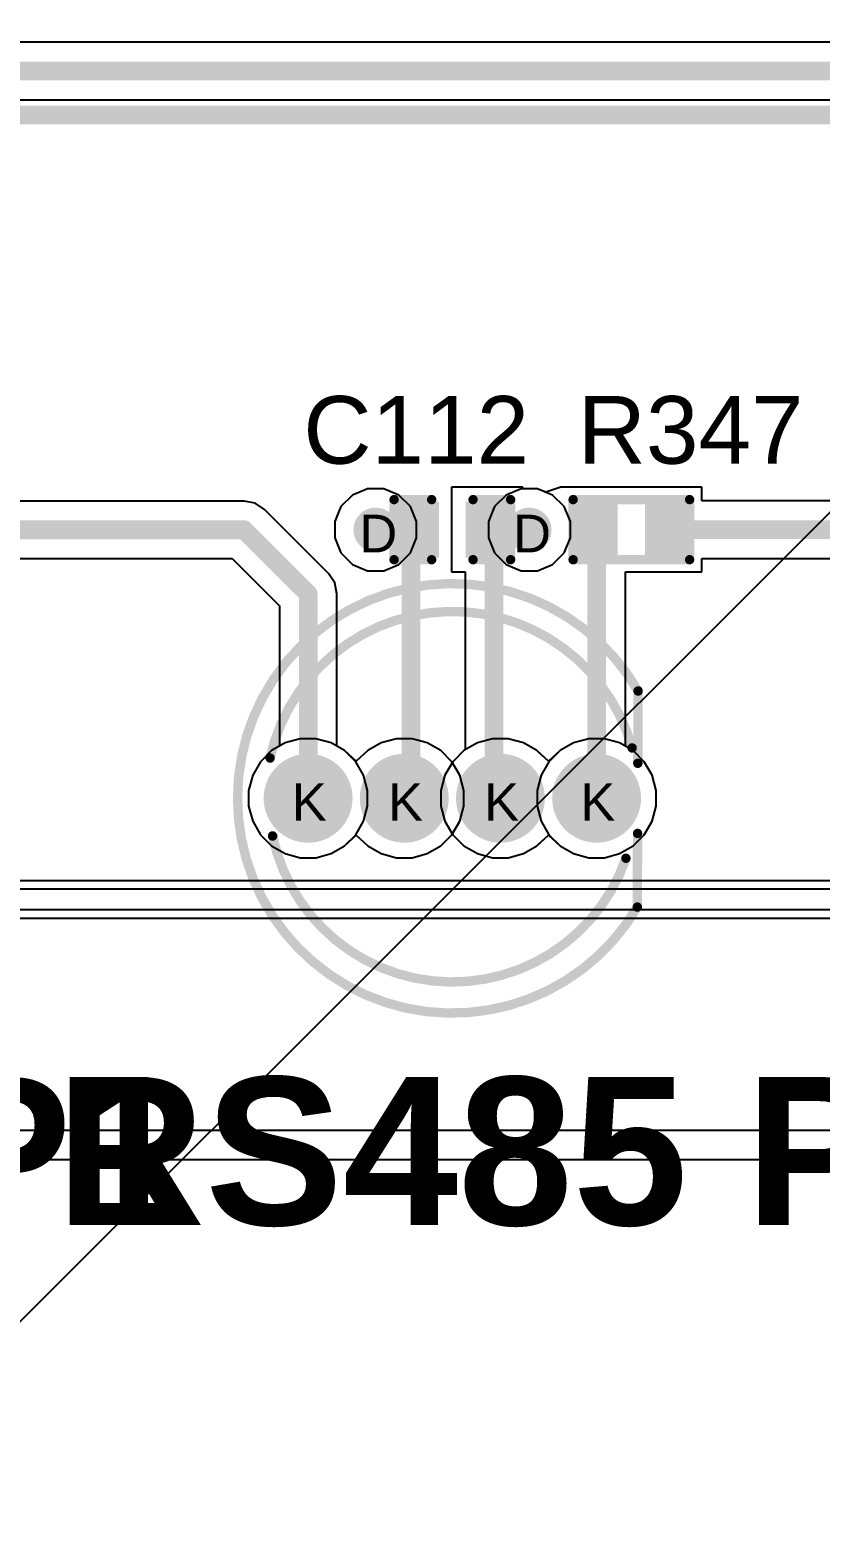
# Model space of a CAD drawing. Header units: inches. Extents: x -11 to 5428, y 0 to 5423.
# Drawn here: x 32.8 to 43.49, y 36.1 to 56.15 of the extents above; entities that cross this region are included whole.
import ezdxf

# ---------------------------------------------------------------- set-up
doc = ezdxf.new("R2010")
doc.units = ezdxf.units.IN
for name, color, linetype in [('Bottom Layer', 5, 'Continuous'), ('Bottom Solder', 6, 'Continuous'), ('Dimension', 6, 'Continuous'), ('Drill Drawing', 1, 'Continuous'), ('GND', 16, 'Continuous'), ('Multi-Layer', 9, 'Continuous'), ('Pad Holes', 156, 'Continuous'), ('PWR', 76, 'Continuous'), ('Top Layer', 1, 'Continuous'), ('Top Overlay', 2, 'Continuous'), ('Top Paste', 8, 'Continuous'), ('Top Solder', 216, 'Continuous'), ('Via Holes', 16, 'Continuous')]:
    doc.layers.add(name, color=color, linetype=linetype)
doc.styles.add('Arial', font='', dxfattribs={"height": 0.2})
doc.styles.add('Arial_Bold', font='', dxfattribs={"height": 0.2})
doc.styles.get('Arial').set_extended_font_data('Arial')
doc.styles.get('Arial_Bold').set_extended_font_data('Arial', bold=True)

# ---------------------------------------------------------------- blocks, each defined once
blk = doc.blocks.new('R___0402_295')
at = {"layer": 'Top Layer'}
for points in [[(-0.699, -0.317), (-0.699, 0.318), (-0.241, 0.318), (-0.241, -0.317)], [(0.241, -0.317), (0.241, 0.318), (0.698, 0.318), (0.698, -0.317)]]:
    blk.add_hatch(color=1, dxfattribs=at).paths.add_polyline_path(points)
at = {"layer": 'Top Paste'}
for points in [[(-0.699, -0.317), (-0.699, 0.318), (-0.241, 0.318), (-0.241, -0.317)], [(0.241, -0.317), (0.241, 0.318), (0.698, 0.318), (0.698, -0.317)]]:
    blk.add_hatch(color=8, dxfattribs=at).paths.add_polyline_path(points)
at = {"layer": 'Top Solder'}
for points in [[(-0.754, -0.372), (-0.754, 0.373), (-0.186, 0.373), (-0.186, -0.372)], [(0.186, -0.372), (0.186, 0.373), (0.753, 0.373), (0.753, -0.372)]]:
    blk.add_hatch(color=216, dxfattribs=at).paths.add_polyline_path(points)
at = {"layer": 'Top Overlay'}
for points in [[(-0.787, 0.406, 0.127, 0.127, 0), (0.787, 0.406, 0.127, 0.127, 0)], [(-0.787, -0.406, 0.127, 0.127, 0), (-0.787, 0.406, 0.127, 0.127, 0)], [(0.787, -0.406, 0.127, 0.127, 0), (0.787, 0.406, 0.127, 0.127, 0)], [(-0.787, -0.406, 0.127, 0.127, 0), (0.787, -0.406, 0.127, 0.127, 0)], [(-0.813, -0.432, 0.00323, 0.00323, 0), (0.813, -0.432, 0.00323, 0.00323, 0)]]:
    blk.add_lwpolyline(points, format="xyseb", dxfattribs=at)
for points in [[(-0.819, 0.406, 0.0635, 0.0635, 1), (-0.756, 0.406, 0.0635, 0.0635, 1)], [(-0.819, 0.406, 0.0635, 0.0635, 1), (-0.756, 0.406, 0.0635, 0.0635, 1)], [(0.756, 0.406, 0.0635, 0.0635, 1), (0.819, 0.406, 0.0635, 0.0635, 1)], [(0.756, 0.406, 0.0635, 0.0635, 1), (0.819, 0.406, 0.0635, 0.0635, 1)], [(-0.819, -0.406, 0.0635, 0.0635, 1), (-0.756, -0.406, 0.0635, 0.0635, 1)], [(-0.819, -0.406, 0.0635, 0.0635, 1), (-0.756, -0.406, 0.0635, 0.0635, 1)], [(0.756, -0.406, 0.0635, 0.0635, 1), (0.819, -0.406, 0.0635, 0.0635, 1)], [(0.756, -0.406, 0.0635, 0.0635, 1), (0.819, -0.406, 0.0635, 0.0635, 1)], [(-0.814, -0.432, 0.00161, 0.00161, 1), (-0.812, -0.432, 0.00161, 0.00161, 1)], [(0.812, -0.432, 0.00161, 0.00161, 1), (0.814, -0.432, 0.00161, 0.00161, 1)]]:
    blk.add_lwpolyline(points, format="xyseb", close=True, dxfattribs=at)
blk = doc.blocks.new('WS2812D_F5_301')
at = {"layer": 'Bottom Layer'}
h = blk.add_hatch(color=5, dxfattribs=at)
edge = h.paths.add_edge_path()
edge.add_arc((-1.95, 0), 0.55, 0, 360)
h = blk.add_hatch(color=5, dxfattribs=at)
edge = h.paths.add_edge_path()
edge.add_arc((-0.65, 0), 0.55, 0, 360)
h = blk.add_hatch(color=5, dxfattribs=at)
edge = h.paths.add_edge_path()
edge.add_arc((0.65, 0), 0.55, 0, 360)
h = blk.add_hatch(color=5, dxfattribs=at)
edge = h.paths.add_edge_path()
edge.add_arc((1.95, 0), 0.55, 0, 360)
at = {"layer": 'Bottom Solder'}
h = blk.add_hatch(color=6, dxfattribs=at)
edge = h.paths.add_edge_path()
edge.add_arc((-1.95, 0), 0.601, 0, 360)
h = blk.add_hatch(color=6, dxfattribs=at)
edge = h.paths.add_edge_path()
edge.add_arc((-0.65, 0), 0.601, 0, 360)
h = blk.add_hatch(color=6, dxfattribs=at)
edge = h.paths.add_edge_path()
edge.add_arc((0.65, 0), 0.601, 0, 360)
h = blk.add_hatch(color=6, dxfattribs=at)
edge = h.paths.add_edge_path()
edge.add_arc((1.95, 0), 0.601, 0, 360)
at = {"layer": 'GND'}
h = blk.add_hatch(color=16, dxfattribs=at)
edge = h.paths.add_edge_path()
edge.add_arc((-1.95, 0), 0.55, 0, 360)
h = blk.add_hatch(color=16, dxfattribs=at)
edge = h.paths.add_edge_path()
edge.add_arc((-0.65, 0), 0.55, 0, 360)
h = blk.add_hatch(color=16, dxfattribs=at)
edge = h.paths.add_edge_path()
edge.add_arc((0.65, 0), 0.55, 0, 360)
h = blk.add_hatch(color=16, dxfattribs=at)
edge = h.paths.add_edge_path()
edge.add_arc((1.95, 0), 0.55, 0, 360)
at = {"layer": 'Multi-Layer'}
h = blk.add_hatch(color=9, dxfattribs=at)
edge = h.paths.add_edge_path()
edge.add_arc((-1.95, 0), 0.55, 0, 360)
h = blk.add_hatch(color=9, dxfattribs=at)
edge = h.paths.add_edge_path()
edge.add_arc((-0.65, 0), 0.55, 0, 360)
h = blk.add_hatch(color=9, dxfattribs=at)
edge = h.paths.add_edge_path()
edge.add_arc((0.65, 0), 0.55, 0, 360)
h = blk.add_hatch(color=9, dxfattribs=at)
edge = h.paths.add_edge_path()
edge.add_arc((1.95, 0), 0.55, 0, 360)
at = {"layer": 'Pad Holes'}
h = blk.add_hatch(color=7, dxfattribs=at)
edge = h.paths.add_edge_path()
edge.add_arc((-1.95, 0), 0.36, 0, 360)
h = blk.add_hatch(color=7, dxfattribs=at)
edge = h.paths.add_edge_path()
edge.add_arc((-0.65, 0), 0.36, 0, 360)
h = blk.add_hatch(color=7, dxfattribs=at)
edge = h.paths.add_edge_path()
edge.add_arc((0.65, 0), 0.36, 0, 360)
h = blk.add_hatch(color=7, dxfattribs=at)
edge = h.paths.add_edge_path()
edge.add_arc((1.95, 0), 0.36, 0, 360)
at = {"layer": 'PWR'}
h = blk.add_hatch(color=76, dxfattribs=at)
edge = h.paths.add_edge_path()
edge.add_arc((-1.95, 0), 0.55, 0, 360)
h = blk.add_hatch(color=76, dxfattribs=at)
edge = h.paths.add_edge_path()
edge.add_arc((-0.65, 0), 0.55, 0, 360)
h = blk.add_hatch(color=76, dxfattribs=at)
edge = h.paths.add_edge_path()
edge.add_arc((0.65, 0), 0.55, 0, 360)
h = blk.add_hatch(color=76, dxfattribs=at)
edge = h.paths.add_edge_path()
edge.add_arc((1.95, 0), 0.55, 0, 360)
at = {"layer": 'Top Layer'}
h = blk.add_hatch(color=1, dxfattribs=at)
edge = h.paths.add_edge_path()
edge.add_arc((-1.95, 0), 0.55, 0, 360)
h = blk.add_hatch(color=1, dxfattribs=at)
edge = h.paths.add_edge_path()
edge.add_arc((-0.65, 0), 0.55, 0, 360)
h = blk.add_hatch(color=1, dxfattribs=at)
edge = h.paths.add_edge_path()
edge.add_arc((0.65, 0), 0.55, 0, 360)
h = blk.add_hatch(color=1, dxfattribs=at)
edge = h.paths.add_edge_path()
edge.add_arc((1.95, 0), 0.55, 0, 360)
at = {"layer": 'Top Solder'}
h = blk.add_hatch(color=216, dxfattribs=at)
edge = h.paths.add_edge_path()
edge.add_arc((-1.95, 0), 0.601, 0, 360)
h = blk.add_hatch(color=216, dxfattribs=at)
edge = h.paths.add_edge_path()
edge.add_arc((-0.65, 0), 0.601, 0, 360)
h = blk.add_hatch(color=216, dxfattribs=at)
edge = h.paths.add_edge_path()
edge.add_arc((0.65, 0), 0.601, 0, 360)
h = blk.add_hatch(color=216, dxfattribs=at)
edge = h.paths.add_edge_path()
edge.add_arc((1.95, 0), 0.601, 0, 360)
at = {"layer": 'Top Overlay'}
for points in [[(2.5, -1.471, 0.127, 0.127, -3.705201), (2.511, 1.449, 0.127, 0.127, 0)], [(-2.464, 0.543, 0.127, 0.127, -0.780857), (2.43, 0.68, 0.127, 0.127, 0)], [(2.507, 0.472, 0.127, 0.127, 0), (2.511, 1.449, 0.127, 0.127, 0)], [(2.347, -0.811, 0.127, 0.127, -0.760948), (-2.43, -0.51, 0.127, 0.127, 0)], [(2.5, -1.471, 0.127, 0.127, 0), (2.504, -0.476, 0.127, 0.127, 0)]]:
    blk.add_lwpolyline(points, format="xyseb", dxfattribs=at)
for points in [[(2.479, 1.449, 0.0635, 0.0635, 1), (2.543, 1.449, 0.0635, 0.0635, 1)], [(2.479, 1.449, 0.0635, 0.0635, 1), (2.543, 1.449, 0.0635, 0.0635, 1)], [(-2.496, 0.543, 0.0635, 0.0635, 1), (-2.432, 0.543, 0.0635, 0.0635, 1)], [(2.398, 0.68, 0.0635, 0.0635, 1), (2.462, 0.68, 0.0635, 0.0635, 1)], [(2.475, 0.472, 0.0635, 0.0635, 1), (2.539, 0.472, 0.0635, 0.0635, 1)], [(-2.462, -0.51, 0.0635, 0.0635, 1), (-2.398, -0.51, 0.0635, 0.0635, 1)], [(2.472, -0.476, 0.0635, 0.0635, 1), (2.535, -0.476, 0.0635, 0.0635, 1)], [(2.315, -0.811, 0.0635, 0.0635, 1), (2.378, -0.811, 0.0635, 0.0635, 1)], [(2.468, -1.471, 0.0635, 0.0635, 1), (2.531, -1.471, 0.0635, 0.0635, 1)], [(2.468, -1.471, 0.0635, 0.0635, 1), (2.532, -1.471, 0.0635, 0.0635, 1)]]:
    blk.add_lwpolyline(points, format="xyseb", close=True, dxfattribs=at)
blk = doc.blocks.new('C___0402_304')
at = {"layer": 'Top Layer'}
for points in [[(-0.699, -0.317), (-0.699, 0.318), (-0.241, 0.318), (-0.241, -0.317)], [(0.241, -0.317), (0.241, 0.318), (0.698, 0.318), (0.698, -0.317)]]:
    blk.add_hatch(color=1, dxfattribs=at).paths.add_polyline_path(points)
at = {"layer": 'Top Paste'}
for points in [[(-0.699, -0.317), (-0.699, 0.318), (-0.241, 0.318), (-0.241, -0.317)], [(0.241, -0.317), (0.241, 0.318), (0.698, 0.318), (0.698, -0.317)]]:
    blk.add_hatch(color=8, dxfattribs=at).paths.add_polyline_path(points)
at = {"layer": 'Top Solder'}
for points in [[(-0.759, -0.377), (-0.759, 0.378), (-0.181, 0.378), (-0.181, -0.377)], [(0.181, -0.377), (0.181, 0.378), (0.758, 0.378), (0.758, -0.377)]]:
    blk.add_hatch(color=216, dxfattribs=at).paths.add_polyline_path(points)
at = {"layer": 'Top Overlay'}
for points in [[(-0.787, 0.406, 0.127, 0.127, 0), (-0.279, 0.406, 0.127, 0.127, 0)], [(-0.787, -0.406, 0.127, 0.127, 0), (-0.787, 0.406, 0.127, 0.127, 0)], [(0.279, 0.406, 0.127, 0.127, 0), (0.787, 0.406, 0.127, 0.127, 0)], [(0.787, -0.406, 0.127, 0.127, 0), (0.787, 0.406, 0.127, 0.127, 0)], [(-0.787, -0.406, 0.127, 0.127, 0), (-0.279, -0.406, 0.127, 0.127, 0)], [(0.279, -0.406, 0.127, 0.127, 0), (0.787, -0.406, 0.127, 0.127, 0)]]:
    blk.add_lwpolyline(points, format="xyseb", dxfattribs=at)
for points in [[(-0.819, 0.406, 0.0635, 0.0635, 1), (-0.756, 0.406, 0.0635, 0.0635, 1)], [(-0.819, 0.406, 0.0635, 0.0635, 1), (-0.756, 0.406, 0.0635, 0.0635, 1)], [(-0.311, 0.406, 0.0635, 0.0635, 1), (-0.248, 0.406, 0.0635, 0.0635, 1)], [(0.248, 0.406, 0.0635, 0.0635, 1), (0.311, 0.406, 0.0635, 0.0635, 1)], [(0.756, 0.406, 0.0635, 0.0635, 1), (0.819, 0.406, 0.0635, 0.0635, 1)], [(0.756, 0.406, 0.0635, 0.0635, 1), (0.819, 0.406, 0.0635, 0.0635, 1)], [(-0.819, -0.406, 0.0635, 0.0635, 1), (-0.756, -0.406, 0.0635, 0.0635, 1)], [(-0.819, -0.406, 0.0635, 0.0635, 1), (-0.756, -0.406, 0.0635, 0.0635, 1)], [(-0.311, -0.406, 0.0635, 0.0635, 1), (-0.248, -0.406, 0.0635, 0.0635, 1)], [(0.248, -0.406, 0.0635, 0.0635, 1), (0.311, -0.406, 0.0635, 0.0635, 1)], [(0.756, -0.406, 0.0635, 0.0635, 1), (0.819, -0.406, 0.0635, 0.0635, 1)], [(0.756, -0.406, 0.0635, 0.0635, 1), (0.819, -0.406, 0.0635, 0.0635, 1)]]:
    blk.add_lwpolyline(points, format="xyseb", close=True, dxfattribs=at)

msp = doc.modelspace()

# ---------------------------------------------------------------- hatches: boundary and pattern name
at = {"layer": 'Bottom Layer'}
h = msp.add_hatch(color=5, dxfattribs=at)
edge = h.paths.add_edge_path()
edge.add_arc((37.481, 49.394), 0.3, 0, 360)
h = msp.add_hatch(color=5, dxfattribs=at)
edge = h.paths.add_edge_path()
edge.add_arc((39.559, 49.394), 0.3, 0, 360)
at = {"layer": 'GND'}
h = msp.add_hatch(color=16, dxfattribs=at)
edge = h.paths.add_edge_path()
edge.add_arc((37.481, 49.394), 0.3, 0, 360)
h = msp.add_hatch(color=16, dxfattribs=at)
edge = h.paths.add_edge_path()
edge.add_arc((39.559, 49.394), 0.3, 0, 360)
at = {"layer": 'PWR'}
h = msp.add_hatch(color=76, dxfattribs=at)
edge = h.paths.add_edge_path()
edge.add_arc((37.481, 49.394), 0.3, 0, 360)
h = msp.add_hatch(color=76, dxfattribs=at)
edge = h.paths.add_edge_path()
edge.add_arc((39.559, 49.394), 0.3, 0, 360)
at = {"layer": 'Top Layer'}
h = msp.add_hatch(color=1, dxfattribs=at)
edge = h.paths.add_edge_path()
edge.add_arc((37.481, 49.394), 0.3, 0, 360)
h = msp.add_hatch(color=1, dxfattribs=at)
edge = h.paths.add_edge_path()
edge.add_arc((39.559, 49.394), 0.3, 0, 360)
at = {"layer": 'Via Holes'}
h = msp.add_hatch(color=7, dxfattribs=at)
edge = h.paths.add_edge_path()
edge.add_arc((37.481, 49.394), 0.15, 0, 360)
h = msp.add_hatch(color=7, dxfattribs=at)
edge = h.paths.add_edge_path()
edge.add_arc((39.559, 49.394), 0.15, 0, 360)

# ---------------------------------------------------------------- linework, layer by layer
at = {"layer": 'Bottom Layer'}
for p, q in [((39.448, 49.948), (39.245, 49.864)), ((39.669, 49.948), (39.448, 49.948)), ((39.872, 49.864), (39.669, 49.948)), ((39.245, 49.864), (39.089, 49.708)), ((40.028, 49.708), (39.872, 49.864)), ((39.089, 49.708), (39.005, 49.505)), ((40.113, 49.505), (40.028, 49.708)), ((39.005, 49.505), (39.005, 49.284)), ((40.113, 49.284), (40.113, 49.505)), ((39.005, 49.284), (39.089, 49.081)), ((40.028, 49.081), (40.113, 49.284)), ((39.089, 49.081), (39.245, 48.925)), ((39.245, 48.925), (39.448, 48.84)), ((39.669, 48.84), (39.872, 48.925)), ((39.872, 48.925), (40.028, 49.081)), ((39.448, 48.84), (39.669, 48.84)), ((36.257, 46.516), (36.074, 46.41)), ((36.462, 46.571), (36.257, 46.516)), ((36.674, 46.571), (36.462, 46.571)), ((36.878, 46.516), (36.674, 46.571)), ((37.061, 46.41), (36.878, 46.516)), ((38.857, 46.516), (38.674, 46.41)), ((39.062, 46.571), (38.857, 46.516)), ((39.274, 46.571), (39.062, 46.571)), ((39.478, 46.516), (39.274, 46.571)), ((39.661, 46.41), (39.478, 46.516)), ((40.157, 46.516), (39.974, 46.41)), ((40.362, 46.571), (40.157, 46.516)), ((40.573, 46.571), (40.362, 46.571)), ((40.778, 46.516), (40.573, 46.571)), ((40.961, 46.41), (40.778, 46.516)), ((36.074, 46.41), (35.924, 46.26)), ((37.211, 46.26), (37.061, 46.41)), ((38.674, 46.41), (38.524, 46.26)), ((39.683, 46.389), (39.661, 46.41)), ((39.818, 46.266), (39.683, 46.389)), ((39.952, 46.389), (39.818, 46.266)), ((39.974, 46.41), (39.952, 46.389)), ((41.111, 46.26), (40.961, 46.41)), ((35.924, 46.26), (35.819, 46.077)), ((37.317, 46.077), (37.211, 46.26)), ((38.524, 46.26), (38.418, 46.077)), ((41.217, 46.077), (41.111, 46.26)), ((35.819, 46.077), (35.764, 45.873)), ((37.372, 45.873), (37.317, 46.077)), ((38.418, 46.077), (38.364, 45.873)), ((41.272, 45.873), (41.217, 46.077)), ((35.764, 45.873), (35.764, 45.661)), ((37.372, 45.661), (37.372, 45.873)), ((38.364, 45.873), (38.364, 45.661)), ((41.272, 45.661), (41.272, 45.873)), ((35.764, 45.661), (35.819, 45.456)), ((37.317, 45.456), (37.372, 45.661)), ((38.364, 45.661), (38.418, 45.456)), ((41.217, 45.456), (41.272, 45.661)), ((35.819, 45.456), (35.924, 45.273)), ((37.211, 45.273), (37.317, 45.456)), ((38.418, 45.456), (38.524, 45.273)), ((41.111, 45.273), (41.217, 45.456)), ((35.924, 45.273), (36.074, 45.123)), ((36.074, 45.123), (36.257, 45.018)), ((36.878, 45.018), (37.061, 45.123)), ((37.061, 45.123), (37.211, 45.273)), ((38.524, 45.273), (38.674, 45.123)), ((38.674, 45.123), (38.857, 45.018)), ((39.478, 45.018), (39.661, 45.123)), ((39.661, 45.123), (39.683, 45.145)), ((39.683, 45.145), (39.818, 45.267)), ((39.818, 45.267), (39.952, 45.145)), ((39.952, 45.145), (39.974, 45.123)), ((39.974, 45.123), (40.157, 45.018)), ((40.778, 45.018), (40.961, 45.123)), ((40.961, 45.123), (41.111, 45.273)), ((36.257, 45.018), (36.462, 44.963)), ((36.462, 44.963), (36.674, 44.963)), ((36.674, 44.963), (36.878, 45.018)), ((38.857, 45.018), (39.062, 44.963)), ((39.062, 44.963), (39.274, 44.963)), ((39.274, 44.963), (39.478, 45.018)), ((40.157, 45.018), (40.362, 44.963)), ((40.362, 44.963), (40.573, 44.963)), ((40.573, 44.963), (40.778, 45.018))]:
    msp.add_line(p, q, dxfattribs=at)
at = {"layer": 'Bottom Solder'}
msp.add_line((6.245, 12.319), (5427.557, 5423.366), dxfattribs=at)
at = {"layer": 'Dimension'}
msp.add_lwpolyline([(0, 55, 0.254, 0.254, 0), (344, 55, 0.254, 0.254, 0)], format="xyseb", dxfattribs=at)
at = {"layer": 'GND'}
for p, q in [((39.448, 49.948), (39.245, 49.864)), ((39.669, 49.948), (39.448, 49.948)), ((39.872, 49.864), (39.669, 49.948)), ((39.245, 49.864), (39.089, 49.708)), ((40.028, 49.708), (39.872, 49.864)), ((39.089, 49.708), (39.005, 49.505)), ((40.113, 49.505), (40.028, 49.708)), ((39.005, 49.505), (39.005, 49.284)), ((40.113, 49.284), (40.113, 49.505)), ((39.005, 49.284), (39.089, 49.081)), ((40.028, 49.081), (40.113, 49.284)), ((39.089, 49.081), (39.245, 48.925)), ((39.245, 48.925), (39.448, 48.84)), ((39.669, 48.84), (39.872, 48.925)), ((39.872, 48.925), (40.028, 49.081)), ((39.448, 48.84), (39.669, 48.84)), ((36.257, 46.516), (36.074, 46.41)), ((36.462, 46.571), (36.257, 46.516)), ((36.674, 46.571), (36.462, 46.571)), ((36.878, 46.516), (36.674, 46.571)), ((37.061, 46.41), (36.878, 46.516)), ((38.857, 46.516), (38.674, 46.41)), ((39.062, 46.571), (38.857, 46.516)), ((39.274, 46.571), (39.062, 46.571)), ((39.478, 46.516), (39.274, 46.571)), ((39.661, 46.41), (39.478, 46.516)), ((40.157, 46.516), (39.974, 46.41)), ((40.362, 46.571), (40.157, 46.516)), ((40.573, 46.571), (40.362, 46.571)), ((40.778, 46.516), (40.573, 46.571)), ((40.961, 46.41), (40.778, 46.516)), ((36.074, 46.41), (35.924, 46.26)), ((37.211, 46.26), (37.061, 46.41)), ((38.674, 46.41), (38.524, 46.26)), ((39.818, 46.267), (39.661, 46.41)), ((39.974, 46.41), (39.818, 46.267)), ((41.111, 46.26), (40.961, 46.41)), ((35.924, 46.26), (35.819, 46.077)), ((37.317, 46.077), (37.211, 46.26)), ((38.524, 46.26), (38.418, 46.077)), ((41.217, 46.077), (41.111, 46.26)), ((35.819, 46.077), (35.764, 45.873)), ((37.372, 45.873), (37.317, 46.077)), ((38.418, 46.077), (38.364, 45.873)), ((41.272, 45.873), (41.217, 46.077)), ((35.764, 45.873), (35.764, 45.661)), ((37.372, 45.661), (37.372, 45.873)), ((38.364, 45.873), (38.364, 45.661)), ((41.272, 45.661), (41.272, 45.873)), ((35.764, 45.661), (35.819, 45.456)), ((37.317, 45.456), (37.372, 45.661)), ((38.364, 45.661), (38.418, 45.456)), ((41.217, 45.456), (41.272, 45.661)), ((35.819, 45.456), (35.924, 45.273)), ((37.211, 45.273), (37.317, 45.456)), ((38.418, 45.456), (38.524, 45.273)), ((41.111, 45.273), (41.217, 45.456)), ((35.924, 45.273), (36.074, 45.123)), ((36.074, 45.123), (36.257, 45.018)), ((36.878, 45.018), (37.061, 45.123)), ((37.061, 45.123), (37.211, 45.273)), ((38.524, 45.273), (38.674, 45.123)), ((38.674, 45.123), (38.857, 45.018)), ((39.478, 45.018), (39.661, 45.123)), ((39.661, 45.123), (39.818, 45.267)), ((39.818, 45.267), (39.974, 45.123)), ((39.974, 45.123), (40.157, 45.018)), ((40.778, 45.018), (40.961, 45.123)), ((40.961, 45.123), (41.111, 45.273)), ((36.257, 45.018), (36.462, 44.963)), ((36.462, 44.963), (36.674, 44.963)), ((36.674, 44.963), (36.878, 45.018)), ((38.857, 45.018), (39.062, 44.963)), ((39.062, 44.963), (39.274, 44.963)), ((39.274, 44.963), (39.478, 45.018)), ((40.157, 45.018), (40.362, 44.963)), ((40.362, 44.963), (40.573, 44.963)), ((40.573, 44.963), (40.778, 45.018)), ((63.309, 44.536), (10.737, 44.536)), ((0.406, 44.147), (64.692, 44.147)), ((84.888, 41.275), (0.406, 41.275)), ((10.737, 40.887), (84.888, 40.887))]:
    msp.add_line(p, q, dxfattribs=at)
at = {"layer": 'PWR'}
for p, q in [((37.371, 49.948), (37.167, 49.864)), ((37.591, 49.948), (37.371, 49.948)), ((37.795, 49.864), (37.591, 49.948)), ((37.167, 49.864), (37.011, 49.708)), ((37.951, 49.708), (37.795, 49.864)), ((37.011, 49.708), (36.927, 49.505)), ((38.035, 49.505), (37.951, 49.708)), ((36.927, 49.505), (36.927, 49.284)), ((38.035, 49.284), (38.035, 49.505)), ((36.927, 49.284), (37.011, 49.081)), ((37.951, 49.081), (38.035, 49.284)), ((37.011, 49.081), (37.167, 48.925)), ((37.167, 48.925), (37.371, 48.84)), ((37.591, 48.84), (37.795, 48.925)), ((37.795, 48.925), (37.951, 49.081)), ((37.371, 48.84), (37.591, 48.84)), ((36.257, 46.516), (36.074, 46.41)), ((36.462, 46.571), (36.257, 46.516)), ((36.674, 46.571), (36.462, 46.571)), ((36.878, 46.516), (36.674, 46.571)), ((37.061, 46.41), (36.878, 46.516)), ((37.557, 46.516), (37.374, 46.41)), ((37.762, 46.571), (37.557, 46.516)), ((37.974, 46.571), (37.762, 46.571)), ((38.178, 46.516), (37.974, 46.571)), ((38.361, 46.41), (38.178, 46.516)), ((40.157, 46.516), (39.974, 46.41)), ((40.362, 46.571), (40.157, 46.516)), ((40.573, 46.571), (40.362, 46.571)), ((40.778, 46.516), (40.573, 46.571)), ((40.961, 46.41), (40.778, 46.516)), ((36.074, 46.41), (35.924, 46.26)), ((37.218, 46.267), (37.061, 46.41)), ((37.374, 46.41), (37.218, 46.267)), ((38.511, 46.26), (38.361, 46.41)), ((39.974, 46.41), (39.824, 46.26)), ((41.111, 46.26), (40.961, 46.41)), ((35.924, 46.26), (35.819, 46.077)), ((38.617, 46.077), (38.511, 46.26)), ((39.824, 46.26), (39.718, 46.077)), ((41.217, 46.077), (41.111, 46.26)), ((35.819, 46.077), (35.764, 45.873)), ((38.672, 45.873), (38.617, 46.077)), ((39.718, 46.077), (39.664, 45.873)), ((41.272, 45.873), (41.217, 46.077)), ((35.764, 45.873), (35.764, 45.661)), ((38.672, 45.661), (38.672, 45.873)), ((39.664, 45.873), (39.664, 45.661)), ((41.272, 45.661), (41.272, 45.873)), ((35.764, 45.661), (35.819, 45.456)), ((38.617, 45.456), (38.672, 45.661)), ((39.664, 45.661), (39.718, 45.456)), ((41.217, 45.456), (41.272, 45.661)), ((35.819, 45.456), (35.924, 45.273)), ((38.511, 45.273), (38.617, 45.456)), ((39.718, 45.456), (39.824, 45.273)), ((41.111, 45.273), (41.217, 45.456)), ((35.924, 45.273), (36.074, 45.123)), ((36.074, 45.123), (36.257, 45.018)), ((36.878, 45.018), (37.061, 45.123)), ((37.061, 45.123), (37.218, 45.267)), ((37.218, 45.267), (37.374, 45.123)), ((37.374, 45.123), (37.557, 45.018)), ((38.178, 45.018), (38.361, 45.123)), ((38.361, 45.123), (38.511, 45.273)), ((39.824, 45.273), (39.974, 45.123)), ((39.974, 45.123), (40.157, 45.018)), ((40.778, 45.018), (40.961, 45.123)), ((40.961, 45.123), (41.111, 45.273)), ((36.257, 45.018), (36.462, 44.963)), ((36.462, 44.963), (36.674, 44.963)), ((36.674, 44.963), (36.878, 45.018)), ((37.557, 45.018), (37.762, 44.963)), ((37.762, 44.963), (37.974, 44.963)), ((37.974, 44.963), (38.178, 45.018)), ((40.157, 45.018), (40.362, 44.963)), ((40.362, 44.963), (40.573, 44.963)), ((40.573, 44.963), (40.778, 45.018)), ((51.771, 44.65), (12.827, 44.65)), ((12.827, 44.262), (51.771, 44.262))]:
    msp.add_line(p, q, dxfattribs=at)
at = {"layer": 'Top Layer'}
for p, q in [((52.031, 55.981), (7.513, 55.981)), ((8.394, 55.204), (52.031, 55.204)), ((39.47, 49.968), (38.505, 49.968)), ((38.505, 49.968), (38.505, 48.825)), ((39.47, 49.948), (39.47, 49.968)), ((39.669, 49.948), (39.47, 49.948)), ((39.782, 49.902), (39.669, 49.948)), ((39.985, 49.968), (39.782, 49.902)), ((39.985, 49.968), (39.985, 49.968)), ((41.89, 49.968), (39.985, 49.968)), ((41.89, 49.785), (41.89, 49.968)), ((35.702, 49.783), (30.92, 49.783)), ((35.851, 49.753), (35.702, 49.783)), ((35.977, 49.669), (35.851, 49.753)), ((46.898, 49.785), (41.89, 49.785)), ((36.844, 48.802), (35.977, 49.669)), ((30.92, 49.006), (35.541, 49.006)), ((35.541, 49.006), (36.181, 48.366)), ((41.89, 48.825), (41.89, 49.008)), ((41.89, 49.008), (46.737, 49.008)), ((36.929, 48.676), (36.844, 48.802)), ((38.505, 48.825), (38.691, 48.825)), ((38.691, 48.825), (38.691, 46.42)), ((40.858, 46.47), (40.858, 48.825)), ((40.858, 48.825), (41.89, 48.825)), ((36.958, 48.527), (36.929, 48.676)), ((36.958, 46.47), (36.958, 48.527)), ((36.181, 48.366), (36.181, 46.472)), ((36.074, 46.41), (35.924, 46.26)), ((36.181, 46.472), (36.074, 46.41)), ((37.061, 46.41), (36.958, 46.47)), ((37.211, 46.26), (37.061, 46.41)), ((38.674, 46.41), (38.524, 46.26)), ((38.691, 46.42), (38.674, 46.41)), ((40.961, 46.41), (40.858, 46.47)), ((41.111, 46.26), (40.961, 46.41)), ((35.924, 46.26), (35.819, 46.077)), ((37.317, 46.077), (37.211, 46.26)), ((38.524, 46.26), (38.418, 46.077)), ((41.217, 46.077), (41.111, 46.26)), ((35.819, 46.077), (35.764, 45.873)), ((37.372, 45.873), (37.317, 46.077)), ((38.418, 46.077), (38.364, 45.873)), ((41.272, 45.873), (41.217, 46.077)), ((35.764, 45.873), (35.764, 45.661)), ((37.372, 45.661), (37.372, 45.873)), ((38.364, 45.873), (38.364, 45.661)), ((41.272, 45.661), (41.272, 45.873)), ((35.764, 45.661), (35.819, 45.456)), ((37.317, 45.456), (37.372, 45.661)), ((38.364, 45.661), (38.418, 45.456)), ((41.217, 45.456), (41.272, 45.661)), ((35.819, 45.456), (35.924, 45.273)), ((37.211, 45.273), (37.317, 45.456)), ((38.418, 45.456), (38.524, 45.273)), ((41.111, 45.273), (41.217, 45.456)), ((35.924, 45.273), (36.074, 45.123)), ((36.074, 45.123), (36.257, 45.018)), ((36.878, 45.018), (37.061, 45.123)), ((37.061, 45.123), (37.211, 45.273)), ((38.524, 45.273), (38.674, 45.123)), ((38.674, 45.123), (38.857, 45.018)), ((39.478, 45.018), (39.661, 45.123)), ((39.661, 45.123), (39.683, 45.145)), ((39.683, 45.145), (39.818, 45.267)), ((39.818, 45.267), (39.952, 45.145)), ((39.952, 45.145), (39.974, 45.123)), ((39.974, 45.123), (40.157, 45.018)), ((40.778, 45.018), (40.961, 45.123)), ((40.961, 45.123), (41.111, 45.273)), ((36.257, 45.018), (36.462, 44.963)), ((36.462, 44.963), (36.674, 44.963)), ((36.674, 44.963), (36.878, 45.018)), ((38.857, 45.018), (39.062, 44.963)), ((39.062, 44.963), (39.274, 44.963)), ((39.274, 44.963), (39.478, 45.018)), ((40.157, 45.018), (40.362, 44.963)), ((40.362, 44.963), (40.573, 44.963)), ((40.573, 44.963), (40.778, 45.018))]:
    msp.add_line(p, q, dxfattribs=at)
for points in [[(6.942, 55.593, 0.254, 0.254, 0), (52.426, 55.593, 0.254, 0.254, 0)], [(30.439, 49.394, 0.254, 0.254, 0), (35.702, 49.394, 0.254, 0.254, 0)], [(35.702, 49.394, 0.254, 0.254, 0), (36.57, 48.527, 0.254, 0.254, 0)], [(37.481, 49.394, 0.254, 0.254, 0), (38.05, 49.394, 0.254, 0.254, 0)], [(37.96, 49.304, 0.254, 0.254, 0), (38.05, 49.394, 0.254, 0.254, 0)], [(38.99, 49.394, 0.254, 0.254, 0), (39.559, 49.394, 0.254, 0.254, 0)], [(38.99, 49.394, 0.254, 0.254, 0), (39.08, 49.304, 0.254, 0.254, 0)], [(40.47, 45.765, 0.254, 0.254, 0), (40.47, 49.394, 0.254, 0.254, 0)], [(41.407, 49.396, 0.254, 0.254, 0), (46.898, 49.396, 0.254, 0.254, 0)], [(37.96, 45.855, 0.254, 0.254, 0), (37.96, 49.304, 0.254, 0.254, 0)], [(39.08, 45.855, 0.254, 0.254, 0), (39.08, 49.304, 0.254, 0.254, 0)], [(36.57, 45.765, 0.254, 0.254, 0), (36.57, 48.527, 0.254, 0.254, 0)], [(37.87, 45.765, 0.254, 0.254, 0), (37.96, 45.855, 0.254, 0.254, 0)], [(39.08, 45.855, 0.254, 0.254, 0), (39.17, 45.765, 0.254, 0.254, 0)]]:
    msp.add_lwpolyline(points, format="xyseb", dxfattribs=at)
for points in [[(35.639, 49.394, 0.127, 0.127, 1), (35.766, 49.394, 0.127, 0.127, 1)], [(35.639, 49.394, 0.127, 0.127, 1), (35.766, 49.394, 0.127, 0.127, 1)], [(37.417, 49.394, 0.127, 0.127, 1), (37.544, 49.394, 0.127, 0.127, 1)], [(37.986, 49.394, 0.127, 0.127, 1), (38.113, 49.394, 0.127, 0.127, 1)], [(37.986, 49.394, 0.127, 0.127, 1), (38.113, 49.394, 0.127, 0.127, 1)], [(38.926, 49.394, 0.127, 0.127, 1), (39.053, 49.394, 0.127, 0.127, 1)], [(38.926, 49.394, 0.127, 0.127, 1), (39.053, 49.394, 0.127, 0.127, 1)], [(39.495, 49.394, 0.127, 0.127, 1), (39.622, 49.394, 0.127, 0.127, 1)], [(40.406, 49.394, 0.127, 0.127, 1), (40.533, 49.394, 0.127, 0.127, 1)], [(41.344, 49.396, 0.127, 0.127, 1), (41.471, 49.396, 0.127, 0.127, 1)], [(37.896, 49.304, 0.127, 0.127, 1), (38.023, 49.304, 0.127, 0.127, 1)], [(37.896, 49.304, 0.127, 0.127, 1), (38.023, 49.304, 0.127, 0.127, 1)], [(39.016, 49.304, 0.127, 0.127, 1), (39.143, 49.304, 0.127, 0.127, 1)], [(39.016, 49.304, 0.127, 0.127, 1), (39.143, 49.304, 0.127, 0.127, 1)], [(36.506, 48.527, 0.127, 0.127, 1), (36.633, 48.527, 0.127, 0.127, 1)], [(36.506, 48.527, 0.127, 0.127, 1), (36.633, 48.527, 0.127, 0.127, 1)], [(37.896, 45.855, 0.127, 0.127, 1), (38.023, 45.855, 0.127, 0.127, 1)], [(37.896, 45.855, 0.127, 0.127, 1), (38.023, 45.855, 0.127, 0.127, 1)], [(39.016, 45.855, 0.127, 0.127, 1), (39.143, 45.855, 0.127, 0.127, 1)], [(39.016, 45.855, 0.127, 0.127, 1), (39.143, 45.855, 0.127, 0.127, 1)], [(36.506, 45.765, 0.127, 0.127, 1), (36.633, 45.765, 0.127, 0.127, 1)], [(37.806, 45.765, 0.127, 0.127, 1), (37.933, 45.765, 0.127, 0.127, 1)], [(39.106, 45.765, 0.127, 0.127, 1), (39.233, 45.765, 0.127, 0.127, 1)], [(40.406, 45.765, 0.127, 0.127, 1), (40.533, 45.765, 0.127, 0.127, 1)]]:
    msp.add_lwpolyline(points, format="xyseb", close=True, dxfattribs=at)
at = {"layer": 'Top Solder'}
msp.add_line((6.245, 12.319), (5427.557, 5423.366), dxfattribs=at)

# ---------------------------------------------------------------- block references
for name, p in [('C___0402_304', (38.518, 49.396)), ('R___0402_295', (40.938, 49.396)), ('WS2812D_F5_301', (38.518, 45.767))]:
    msp.add_blockref(name, p)

# ---------------------------------------------------------------- texts
at = {"layer": 'Drill Drawing', "style": 'Arial'}
for s, p in [('D', (37.261, 49.09)), ('D', (39.339, 49.09)), ('K', (36.348, 45.462)), ('K', (37.648, 45.462)), ('K', (38.948, 45.462)), ('K', (40.248, 45.462))]:
    msp.add_text(s, height=0.508, dxfattribs=at).set_placement(p)
at = {"layer": 'Top Overlay'}
for s, height, style, p in [('C112', 0.9144, 'Arial', (36.503, 50.287)), ('R347', 0.9144, 'Arial', (40.212, 50.287)), ('RS485 P1', 2, 'Arial_Bold', (22.189, 39.999)), ('RS485 P2', 2, 'Arial_Bold', (33.159, 39.999))]:
    msp.add_text(s, height=height, dxfattribs=dict(at, style=style)).set_placement(p)

doc.saveas('drawing.dxf')
